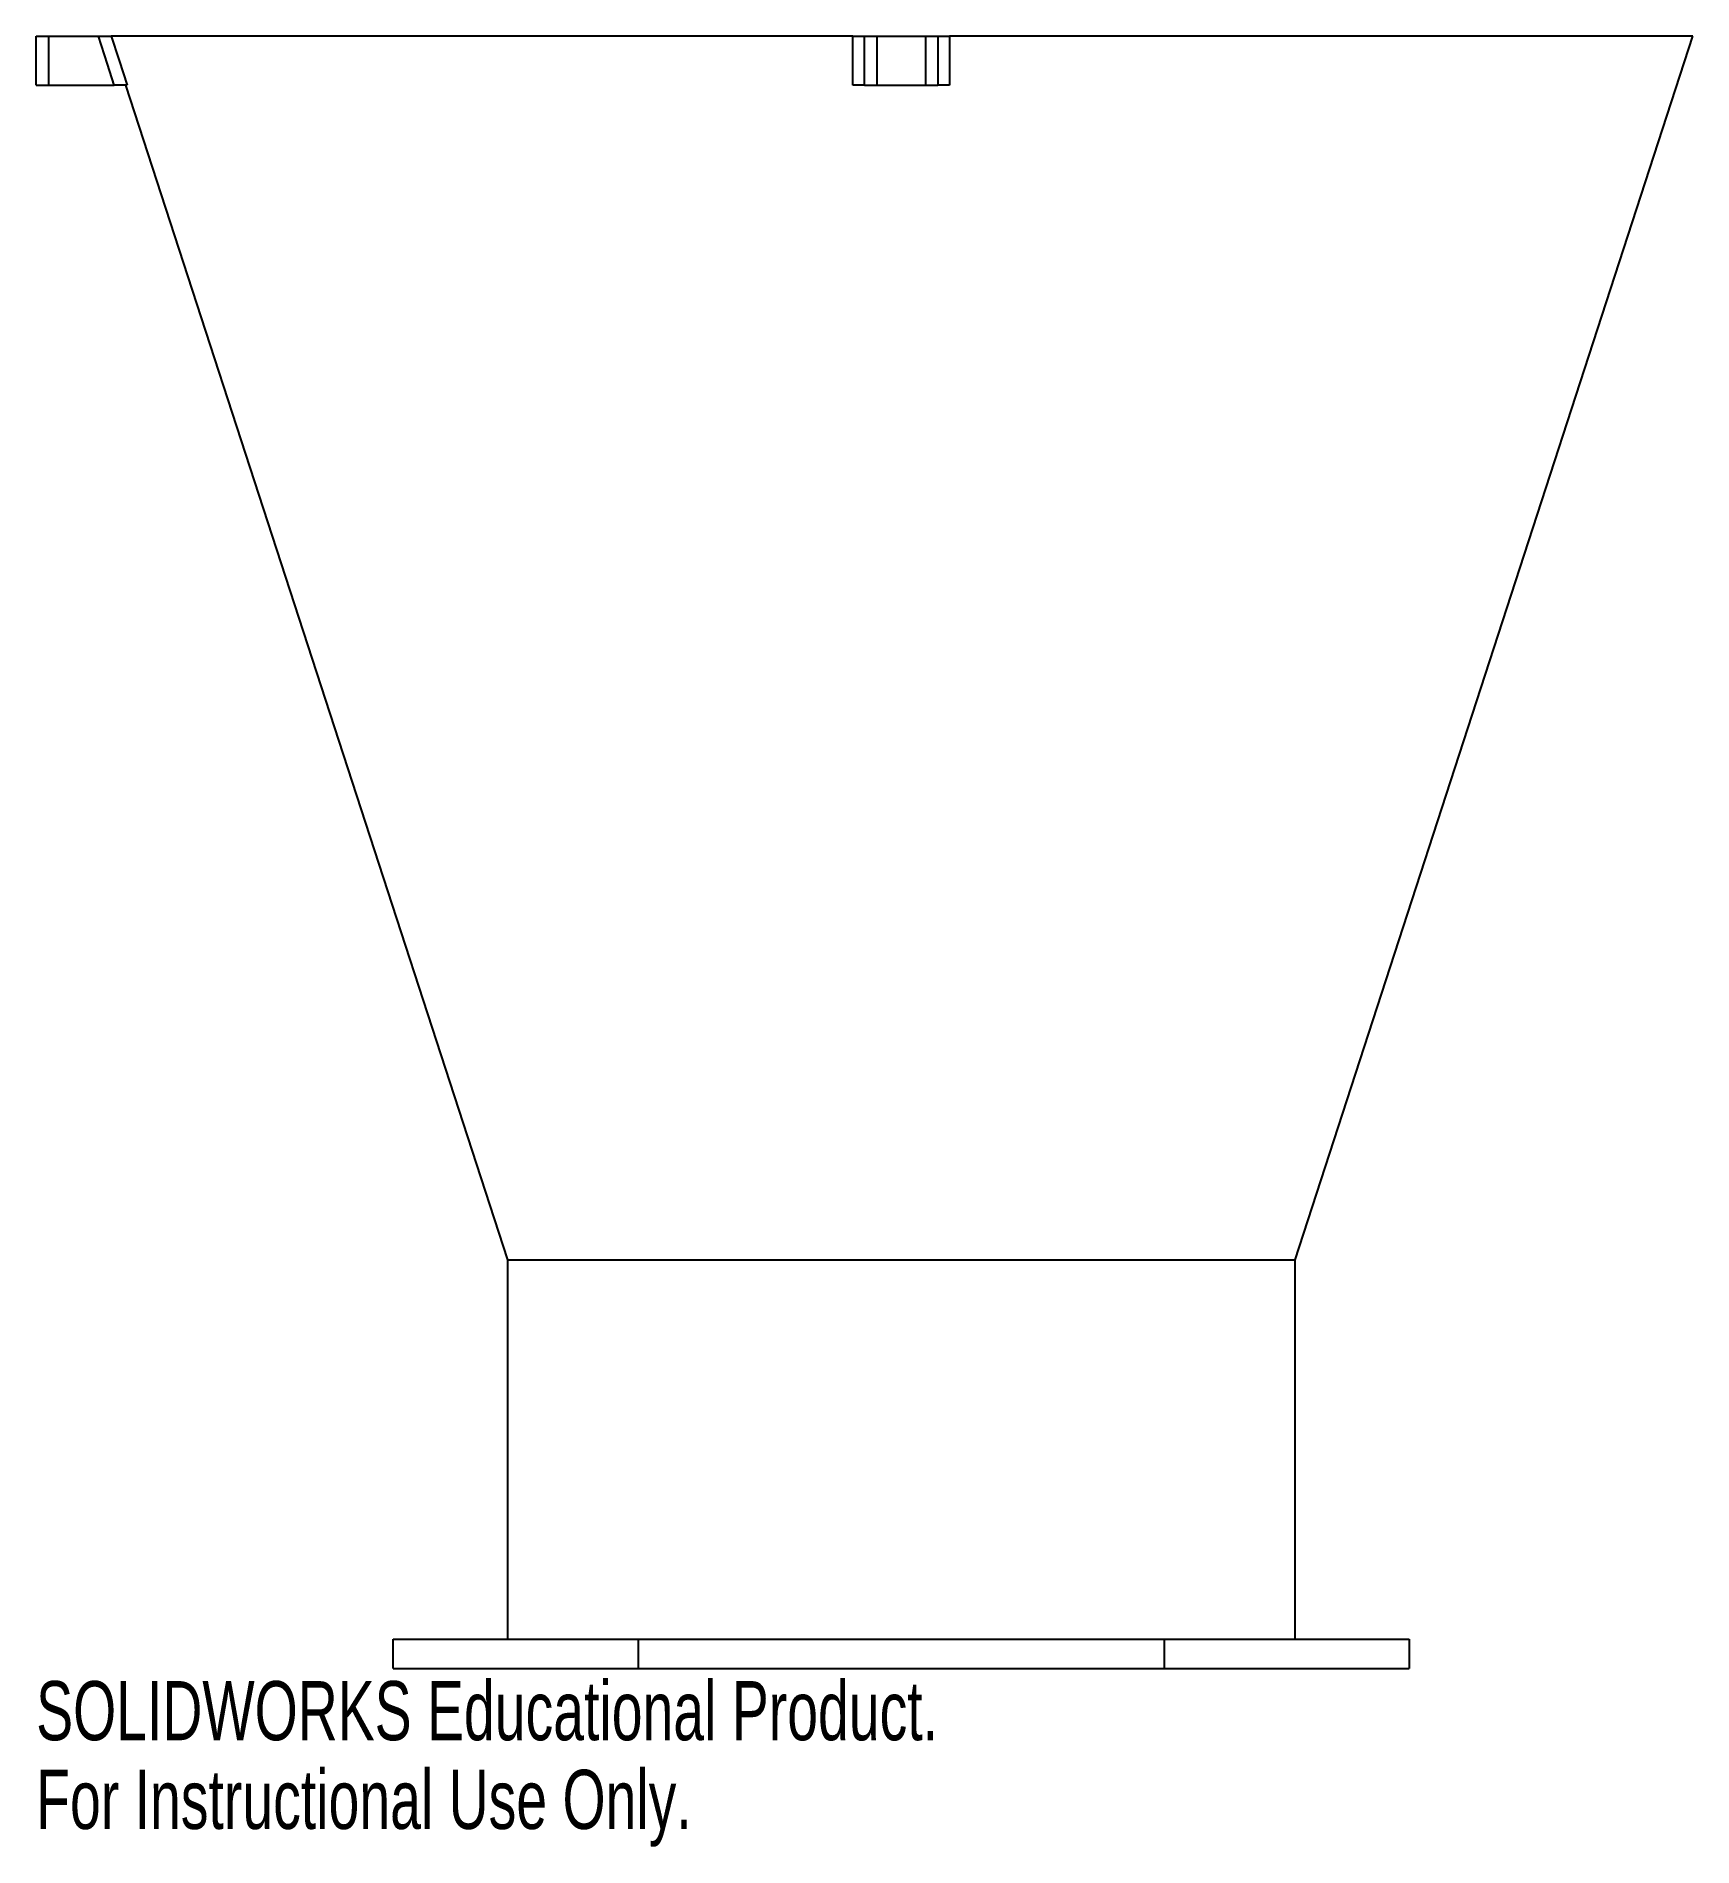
# Paper-space layout '_Left' of a CAD drawing. Header units: millimetres. Extents: x -112 to 23, y -15 to 133.
import ezdxf

# ---------------------------------------------------------------- set-up
doc = ezdxf.new("R2010")
doc.units = ezdxf.units.MM
doc.styles.add('SLDTEXTSTYLE0', font='TXT', dxfattribs={"width": 0.7})

psp = doc.layouts.new('_Left')

# ---------------------------------------------------------------- linework, layer by layer
at = {"color": 7, "linetype": 'Continuous', "lineweight": 25}
for p, q in [((-112.17, 129.4), (-112.17, 133.4)), ((-112.17, 133.4), (-107.09, 133.4)), ((-111.17, 133.4), (-111.17, 129.4)), ((-45.44, 133.4), (-106.05, 133.4)), ((-44.5, 129.4), (-44.5, 133.4)), ((-44.5, 133.4), (-38.5, 133.4)), ((-43.5, 133.4), (-43.5, 129.4)), ((-39.5, 129.4), (-39.5, 133.4)), ((-38.5, 133.4), (-38.5, 129.4)), ((23.17, 133.4), (-37.56, 133.4)), ((-9.33, 33.4), (23.17, 133.4)), ((-112.17, 129.4), (-105.79, 129.4)), ((-104.87, 129.4), (-73.67, 33.4)), ((-44.5, 129.4), (-38.5, 129.4)), ((-73.67, 33.4), (-73.67, 2.4)), ((-73.67, 33.4), (-9.33, 33.4)), ((-9.33, 2.4), (-9.33, 33.4)), ((-83, 0), (-83, 2.4)), ((-83, 2.4), (0, 2.4)), ((-63, 2.4), (-63, 0)), ((-20, 0), (-20, 2.4)), ((0, 2.4), (0, 0)), ((-83, 0), (0, 0))]:
    psp.add_line(p, q, dxfattribs=at)
at = {"color": 7, "linetype": 'Continuous', "lineweight": 25, "flags": 128}
for points in [[(-105.79, 129.4), (-106.35, 131.11), (-107.09, 133.4)], [(-106.05, 133.4), (-105.43, 131.5), (-105.4, 131.42), (-104.74, 129.4)], [(-45.44, 129.4), (-45.44, 131.3), (-45.44, 131.42), (-45.44, 133.4)], [(-37.56, 133.4), (-37.56, 131.5), (-37.56, 131.42), (-37.56, 129.4)]]:
    psp.add_lwpolyline(points, dxfattribs=at)
at = {"color": 7, "linetype": 'Continuous', "lineweight": 25}
for points, knots in [([(-107.09, 133.4), (-106.96, 133.4), (-106.84, 133.4), (-106.59, 133.4), (-106.48, 133.4), (-106.28, 133.4), (-106.2, 133.4), (-106.09, 133.4), (-106.05, 133.4), (-106.05, 133.4)], [0, 0, 0, 0, 0.25, 0.25, 0.5, 0.5, 0.75, 0.75, 1, 1, 1, 1]), ([(-45.44, 133.4), (-45.31, 133.4), (-45.19, 133.4), (-44.95, 133.4), (-44.85, 133.4), (-44.59, 133.4), (-44.5, 133.4), (-44.5, 133.4)], [0, 0, 0, 0, 0.25, 0.25, 0.5, 0.5, 1, 1, 1, 1]), ([(-38.5, 133.4), (-38.5, 133.4), (-38.48, 133.4), (-38.39, 133.4), (-38.32, 133.4), (-38.15, 133.4), (-38.05, 133.4), (-37.82, 133.4), (-37.69, 133.4), (-37.56, 133.4)], [0, 0, 0, 0, 0.25, 0.25, 0.5, 0.5, 0.75, 0.75, 1, 1, 1, 1]), ([(-104.74, 129.4), (-104.75, 129.4), (-104.79, 129.4), (-104.9, 129.4), (-104.98, 129.4), (-105.27, 129.4), (-105.53, 129.4), (-105.79, 129.4)], [0, 0, 0, 0, 0.25, 0.25, 0.5, 0.5, 1, 1, 1, 1]), ([(-44.5, 129.4), (-44.5, 129.4), (-44.52, 129.4), (-44.61, 129.4), (-44.68, 129.4), (-44.85, 129.4), (-44.95, 129.4), (-45.18, 129.4), (-45.31, 129.4), (-45.44, 129.4)], [0, 0, 0, 0, 0.25, 0.25, 0.5, 0.5, 0.75, 0.75, 1, 1, 1, 1]), ([(-37.56, 129.4), (-37.69, 129.4), (-37.82, 129.4), (-38.05, 129.4), (-38.15, 129.4), (-38.41, 129.4), (-38.5, 129.4), (-38.5, 129.4)], [0, 0, 0, 0, 0.25, 0.25, 0.5, 0.5, 1, 1, 1, 1])]:
    psp.add_open_spline(points, degree=3, knots=knots, dxfattribs=at)

# ---------------------------------------------------------------- texts
at = {"color": 7, "linetype": 'Continuous', "char_height": 4.8336, "attachment_point": 1, "style": 'SLDTEXTSTYLE0'}
for s, insert in [('SOLIDWORKS Educational Product.', (-112.17, -1.02)), ('For Instructional Use Only.', (-112.17, -8.27))]:
    psp.add_mtext(s, dxfattribs=dict(at, insert=insert))

doc.saveas('drawing.dxf')
